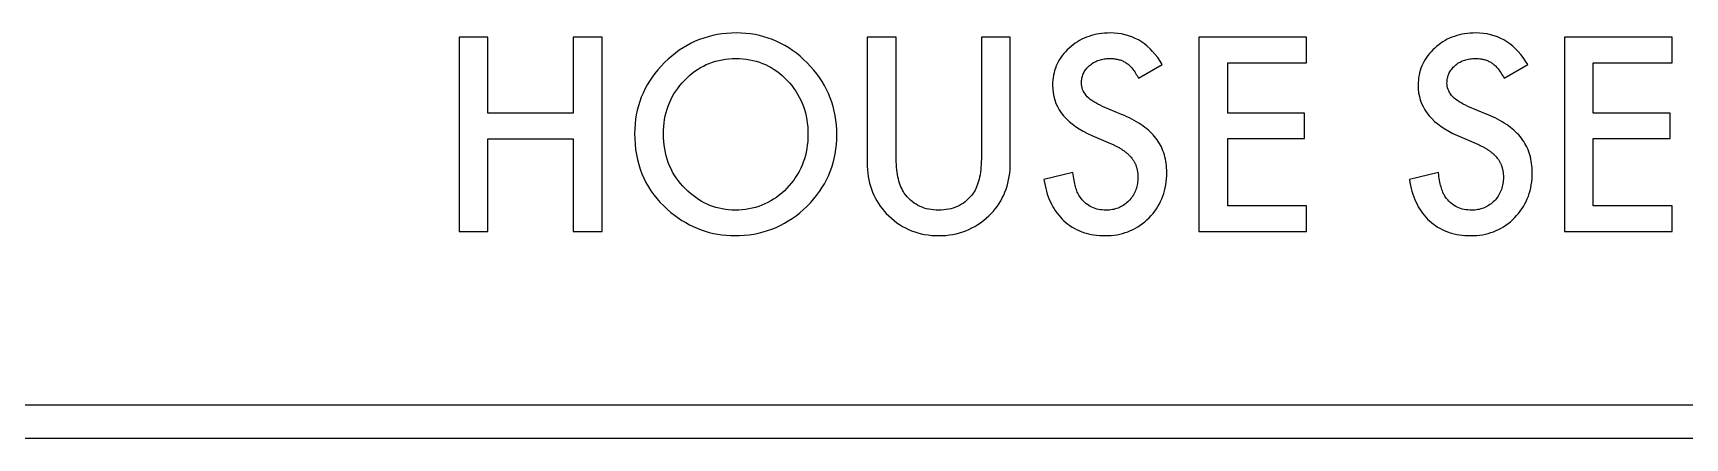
# Model space of a CAD drawing. Header units: metres. Extents: x 6 to 207, y 15 to 119.
# Drawn here: x 30.99 to 55.99, y 112.55 to 118.69 of the extents above; entities that cross this region are included whole.
import ezdxf

# ---------------------------------------------------------------- set-up
doc = ezdxf.new("R2010")
doc.units = ezdxf.units.M

msp = doc.modelspace()

# ---------------------------------------------------------------- linework, layer by layer
for p, q in [((37.8738, 118.625), (37.4368, 118.625)), ((37.4368, 118.625), (37.4368, 115.681)), ((37.8738, 117.473), (37.8738, 118.625)), ((39.6018, 118.625), (39.1648, 118.625)), ((39.1648, 118.625), (39.1648, 117.473)), ((39.6018, 115.681), (39.6018, 118.625)), ((40.9499, 118.534), (40.8886, 118.501)), ((41.0125, 118.563), (40.9499, 118.534)), ((41.0763, 118.59), (41.0125, 118.563)), ((41.1414, 118.613), (41.0763, 118.59)), ((41.2077, 118.633), (41.1414, 118.613)), ((41.2753, 118.65), (41.2077, 118.633)), ((41.3441, 118.664), (41.2753, 118.65)), ((41.4142, 118.675), (41.3441, 118.664)), ((41.4855, 118.683), (41.4142, 118.675)), ((41.5581, 118.688), (41.4855, 118.683)), ((41.632, 118.689), (41.5581, 118.688)), ((41.705, 118.688), (41.632, 118.689)), ((41.7768, 118.683), (41.705, 118.688)), ((41.8474, 118.675), (41.7768, 118.683)), ((41.9167, 118.664), (41.8474, 118.675)), ((41.9848, 118.65), (41.9167, 118.664)), ((42.0517, 118.633), (41.9848, 118.65)), ((42.1173, 118.612), (42.0517, 118.633)), ((42.1817, 118.589), (42.1173, 118.612)), ((42.2449, 118.562), (42.1817, 118.589)), ((42.3069, 118.532), (42.2449, 118.562)), ((44.0525, 118.625), (43.6155, 118.625)), ((43.6155, 118.625), (43.6155, 116.723)), ((44.0525, 116.826), (44.0525, 118.625)), ((45.7805, 118.625), (45.3435, 118.625)), ((45.3435, 118.625), (45.3435, 116.826)), ((45.7805, 116.723), (45.7805, 118.625)), ((46.7962, 118.555), (46.7639, 118.533)), ((46.8294, 118.575), (46.7962, 118.555)), ((46.8634, 118.593), (46.8294, 118.575)), ((46.8983, 118.61), (46.8634, 118.593)), ((46.934, 118.625), (46.8983, 118.61)), ((46.9706, 118.638), (46.934, 118.625)), ((47.008, 118.65), (46.9706, 118.638)), ((47.0463, 118.661), (47.008, 118.65)), ((47.0855, 118.669), (47.0463, 118.661)), ((47.1255, 118.676), (47.0855, 118.669)), ((47.1664, 118.682), (47.1255, 118.676)), ((47.2081, 118.686), (47.1664, 118.682)), ((47.2507, 118.688), (47.2081, 118.686)), ((47.2942, 118.689), (47.2507, 118.688)), ((47.3526, 118.688), (47.2942, 118.689)), ((47.4095, 118.683), (47.3526, 118.688)), ((47.4649, 118.674), (47.4095, 118.683)), ((47.5188, 118.663), (47.4649, 118.674)), ((47.5712, 118.648), (47.5188, 118.663)), ((47.6221, 118.629), (47.5712, 118.648)), ((47.6715, 118.608), (47.6221, 118.629)), ((47.7193, 118.583), (47.6715, 118.608)), ((47.7657, 118.555), (47.7193, 118.583)), ((47.8105, 118.523), (47.7657, 118.555)), ((50.2671, 118.625), (48.6351, 118.625)), ((48.6351, 118.625), (48.6351, 115.681)), ((50.2671, 118.238), (50.2671, 118.625)), ((52.3294, 118.555), (52.2971, 118.533)), ((52.3626, 118.575), (52.3294, 118.555)), ((52.3966, 118.593), (52.3626, 118.575)), ((52.4315, 118.61), (52.3966, 118.593)), ((52.4672, 118.625), (52.4315, 118.61)), ((52.5038, 118.638), (52.4672, 118.625)), ((52.5412, 118.65), (52.5038, 118.638)), ((52.5795, 118.661), (52.5412, 118.65)), ((52.6187, 118.669), (52.5795, 118.661)), ((52.6587, 118.676), (52.6187, 118.669)), ((52.6996, 118.682), (52.6587, 118.676)), ((52.7413, 118.686), (52.6996, 118.682)), ((52.7839, 118.688), (52.7413, 118.686)), ((52.8274, 118.689), (52.7839, 118.688)), ((52.8858, 118.688), (52.8274, 118.689)), ((52.9427, 118.683), (52.8858, 118.688)), ((52.9981, 118.674), (52.9427, 118.683)), ((53.052, 118.663), (52.9981, 118.674)), ((53.1044, 118.648), (53.052, 118.663)), ((53.1553, 118.629), (53.1044, 118.648)), ((53.2047, 118.608), (53.1553, 118.629)), ((53.2525, 118.583), (53.2047, 118.608)), ((53.2989, 118.555), (53.2525, 118.583)), ((53.3437, 118.523), (53.2989, 118.555)), ((55.8003, 118.625), (54.1683, 118.625)), ((54.1683, 118.625), (54.1683, 115.681)), ((55.8003, 118.238), (55.8003, 118.625)), ((40.6008, 118.292), (40.547, 118.24)), ((40.6558, 118.34), (40.6008, 118.292)), ((40.7121, 118.385), (40.6558, 118.34)), ((40.7697, 118.427), (40.7121, 118.385)), ((40.8285, 118.466), (40.7697, 118.427)), ((40.8886, 118.501), (40.8285, 118.466)), ((41.3678, 118.274), (41.4174, 118.284)), ((41.4174, 118.284), (41.4681, 118.292)), ((41.4681, 118.292), (41.5197, 118.298)), ((41.5197, 118.298), (41.5723, 118.301)), ((41.5723, 118.301), (41.626, 118.302)), ((41.626, 118.302), (41.6799, 118.301)), ((41.6799, 118.301), (41.7328, 118.298)), ((41.7328, 118.298), (41.7847, 118.292)), ((41.7847, 118.292), (41.8355, 118.284)), ((41.8355, 118.284), (41.8853, 118.274)), ((42.3676, 118.5), (42.3069, 118.532)), ((42.427, 118.464), (42.3676, 118.5)), ((42.4853, 118.424), (42.427, 118.464)), ((42.5423, 118.382), (42.4853, 118.424)), ((42.5981, 118.337), (42.5423, 118.382)), ((42.6526, 118.288), (42.5981, 118.337)), ((42.706, 118.236), (42.6526, 118.288)), ((46.5263, 118.286), (46.508, 118.254)), ((46.5462, 118.317), (46.5263, 118.286)), ((46.568, 118.347), (46.5462, 118.317)), ((46.5914, 118.376), (46.568, 118.347)), ((46.6166, 118.405), (46.5914, 118.376)), ((46.6435, 118.432), (46.6166, 118.405)), ((46.6722, 118.459), (46.6435, 118.432)), ((46.7019, 118.486), (46.6722, 118.459)), ((46.7325, 118.51), (46.7019, 118.486)), ((46.7639, 118.533), (46.7325, 118.51)), ((47.126, 118.279), (47.1443, 118.284)), ((47.1443, 118.284), (47.1631, 118.289)), ((47.1631, 118.289), (47.1824, 118.293)), ((47.1824, 118.293), (47.2021, 118.296)), ((47.2021, 118.296), (47.2222, 118.299)), ((47.2222, 118.299), (47.2428, 118.301)), ((47.2428, 118.301), (47.2638, 118.302)), ((47.2638, 118.302), (47.2852, 118.302)), ((47.2852, 118.302), (47.3028, 118.302)), ((47.3028, 118.302), (47.3199, 118.301)), ((47.3199, 118.301), (47.3367, 118.3)), ((47.3367, 118.3), (47.3531, 118.299)), ((47.3531, 118.299), (47.3692, 118.297)), ((47.3692, 118.297), (47.3848, 118.294)), ((47.3848, 118.294), (47.4, 118.291)), ((47.4, 118.291), (47.4149, 118.288)), ((47.4149, 118.288), (47.4294, 118.284)), ((47.4294, 118.284), (47.4435, 118.28)), ((47.8539, 118.488), (47.8105, 118.523)), ((47.8957, 118.45), (47.8539, 118.488)), ((47.936, 118.409), (47.8957, 118.45)), ((47.9748, 118.364), (47.936, 118.409)), ((48.0121, 118.316), (47.9748, 118.364)), ((48.0479, 118.264), (48.0121, 118.316)), ((52.0595, 118.286), (52.0412, 118.254)), ((52.0795, 118.317), (52.0595, 118.286)), ((52.1012, 118.347), (52.0795, 118.317)), ((52.1246, 118.376), (52.1012, 118.347)), ((52.1498, 118.405), (52.1246, 118.376)), ((52.1767, 118.432), (52.1498, 118.405)), ((52.2054, 118.459), (52.1767, 118.432)), ((52.2351, 118.486), (52.2054, 118.459)), ((52.2657, 118.51), (52.2351, 118.486)), ((52.2971, 118.533), (52.2657, 118.51)), ((52.6592, 118.279), (52.6776, 118.284)), ((52.6776, 118.284), (52.6964, 118.289)), ((52.6964, 118.289), (52.7156, 118.293)), ((52.7156, 118.293), (52.7353, 118.296)), ((52.7353, 118.296), (52.7554, 118.299)), ((52.7554, 118.299), (52.776, 118.301)), ((52.776, 118.301), (52.797, 118.302)), ((52.797, 118.302), (52.8184, 118.302)), ((52.8184, 118.302), (52.836, 118.302)), ((52.836, 118.302), (52.8531, 118.301)), ((52.8531, 118.301), (52.8699, 118.3)), ((52.8699, 118.3), (52.8864, 118.299)), ((52.8864, 118.299), (52.9024, 118.297)), ((52.9024, 118.297), (52.918, 118.294)), ((52.918, 118.294), (52.9332, 118.291)), ((52.9332, 118.291), (52.9481, 118.288)), ((52.9481, 118.288), (52.9626, 118.284)), ((52.9626, 118.284), (52.9767, 118.28)), ((53.3871, 118.488), (53.3437, 118.523)), ((53.4289, 118.45), (53.3871, 118.488)), ((53.4692, 118.409), (53.4289, 118.45)), ((53.508, 118.364), (53.4692, 118.409)), ((53.5453, 118.316), (53.508, 118.364)), ((53.5811, 118.264), (53.5453, 118.316)), ((40.4012, 118.076), (40.3589, 118.019)), ((40.4467, 118.132), (40.4012, 118.076)), ((40.4952, 118.187), (40.4467, 118.132)), ((40.547, 118.24), (40.4952, 118.187)), ((40.8868, 118.009), (40.9255, 118.045)), ((40.9255, 118.045), (40.9653, 118.078)), ((40.9653, 118.078), (41.0061, 118.109)), ((41.0061, 118.109), (41.0478, 118.137)), ((41.0478, 118.137), (41.0905, 118.164)), ((41.0905, 118.164), (41.1343, 118.188)), ((41.1343, 118.188), (41.179, 118.209)), ((41.179, 118.209), (41.2247, 118.229)), ((41.2247, 118.229), (41.2714, 118.246)), ((41.2714, 118.246), (41.3191, 118.261)), ((41.3191, 118.261), (41.3678, 118.274)), ((41.8853, 118.274), (41.9341, 118.261)), ((41.9341, 118.261), (41.9818, 118.246)), ((41.9818, 118.246), (42.0285, 118.229)), ((42.0285, 118.229), (42.0742, 118.209)), ((42.0742, 118.209), (42.1188, 118.188)), ((42.1188, 118.188), (42.1623, 118.164)), ((42.1623, 118.164), (42.2049, 118.137)), ((42.2049, 118.137), (42.2464, 118.109)), ((42.2464, 118.109), (42.2868, 118.078)), ((42.2868, 118.078), (42.3262, 118.045)), ((42.3262, 118.045), (42.3646, 118.009)), ((42.7572, 118.182), (42.706, 118.236)), ((42.8054, 118.127), (42.7572, 118.182)), ((42.8505, 118.071), (42.8054, 118.127)), ((42.8924, 118.013), (42.8505, 118.071)), ((46.4351, 118.048), (46.429, 118.011)), ((46.4429, 118.084), (46.4351, 118.048)), ((46.4525, 118.12), (46.4429, 118.084)), ((46.4637, 118.155), (46.4525, 118.12)), ((46.4768, 118.189), (46.4637, 118.155)), ((46.4915, 118.222), (46.4768, 118.189)), ((46.508, 118.254), (46.4915, 118.222)), ((46.8687, 118.02), (46.8734, 118.037)), ((46.8734, 118.037), (46.8789, 118.053)), ((46.8789, 118.053), (46.8852, 118.069)), ((46.8852, 118.069), (46.8924, 118.084)), ((46.8924, 118.084), (46.9004, 118.1)), ((46.9004, 118.1), (46.9093, 118.114)), ((46.9093, 118.114), (46.919, 118.129)), ((46.919, 118.129), (46.9295, 118.143)), ((46.9295, 118.143), (46.9409, 118.156)), ((46.9409, 118.156), (46.9532, 118.17)), ((46.9532, 118.17), (46.9663, 118.183)), ((46.9663, 118.183), (46.9802, 118.195)), ((46.9802, 118.195), (46.9946, 118.207)), ((46.9946, 118.207), (47.0095, 118.219)), ((47.0095, 118.219), (47.0249, 118.23)), ((47.0249, 118.23), (47.0406, 118.24)), ((47.0406, 118.24), (47.0568, 118.249)), ((47.0568, 118.249), (47.0734, 118.257)), ((47.0734, 118.257), (47.0905, 118.265)), ((47.0905, 118.265), (47.108, 118.272)), ((47.108, 118.272), (47.126, 118.279)), ((47.4435, 118.28), (47.4572, 118.275)), ((47.4572, 118.275), (47.4705, 118.27)), ((47.4705, 118.27), (47.4834, 118.265)), ((47.4834, 118.265), (47.4959, 118.259)), ((47.4959, 118.259), (47.5081, 118.252)), ((47.5081, 118.252), (47.5198, 118.246)), ((47.5198, 118.246), (47.5312, 118.238)), ((47.5312, 118.238), (47.542, 118.231)), ((47.542, 118.231), (47.5529, 118.224)), ((47.5529, 118.224), (47.5639, 118.215)), ((47.5639, 118.215), (47.5749, 118.206)), ((47.5749, 118.206), (47.586, 118.195)), ((47.586, 118.195), (47.5971, 118.184)), ((47.5971, 118.184), (47.6083, 118.172)), ((47.6083, 118.172), (47.6196, 118.159)), ((47.6196, 118.159), (47.6308, 118.145)), ((47.6308, 118.145), (47.6422, 118.13)), ((47.6422, 118.13), (47.6536, 118.115)), ((47.6536, 118.115), (47.6651, 118.098)), ((47.6651, 118.098), (47.6766, 118.081)), ((47.6766, 118.081), (47.6881, 118.062)), ((47.6881, 118.062), (47.6998, 118.043)), ((47.6998, 118.043), (47.7115, 118.023)), ((47.7232, 118.002), (48.0822, 118.209)), ((48.0822, 118.209), (48.0479, 118.264)), ((49.0721, 117.476), (49.0721, 118.238)), ((49.0721, 118.238), (50.2671, 118.238)), ((51.9683, 118.048), (51.9622, 118.011)), ((51.9761, 118.084), (51.9683, 118.048)), ((51.9857, 118.12), (51.9761, 118.084)), ((51.9969, 118.155), (51.9857, 118.12)), ((52.01, 118.189), (51.9969, 118.155)), ((52.0247, 118.222), (52.01, 118.189)), ((52.0412, 118.254), (52.0247, 118.222)), ((52.4019, 118.02), (52.4066, 118.037)), ((52.4066, 118.037), (52.4121, 118.053)), ((52.4121, 118.053), (52.4184, 118.069)), ((52.4184, 118.069), (52.4256, 118.084)), ((52.4256, 118.084), (52.4336, 118.1)), ((52.4336, 118.1), (52.4425, 118.114)), ((52.4425, 118.114), (52.4522, 118.129)), ((52.4522, 118.129), (52.4627, 118.143)), ((52.4627, 118.143), (52.4741, 118.156)), ((52.4741, 118.156), (52.4864, 118.17)), ((52.4864, 118.17), (52.4995, 118.183)), ((52.4995, 118.183), (52.5134, 118.195)), ((52.5134, 118.195), (52.5278, 118.207)), ((52.5278, 118.207), (52.5427, 118.219)), ((52.5427, 118.219), (52.5581, 118.23)), ((52.5581, 118.23), (52.5738, 118.24)), ((52.5738, 118.24), (52.59, 118.249)), ((52.59, 118.249), (52.6066, 118.257)), ((52.6066, 118.257), (52.6237, 118.265)), ((52.6237, 118.265), (52.6412, 118.272)), ((52.6412, 118.272), (52.6592, 118.279)), ((52.9767, 118.28), (52.9904, 118.275)), ((52.9904, 118.275), (53.0037, 118.27)), ((53.0037, 118.27), (53.0166, 118.265)), ((53.0166, 118.265), (53.0291, 118.259)), ((53.0291, 118.259), (53.0413, 118.252)), ((53.0413, 118.252), (53.053, 118.246)), ((53.053, 118.246), (53.0644, 118.238)), ((53.0644, 118.238), (53.0752, 118.231)), ((53.0752, 118.231), (53.0862, 118.224)), ((53.0862, 118.224), (53.0971, 118.215)), ((53.0971, 118.215), (53.1081, 118.206)), ((53.1081, 118.206), (53.1192, 118.195)), ((53.1192, 118.195), (53.1303, 118.184)), ((53.1303, 118.184), (53.1415, 118.172)), ((53.1415, 118.172), (53.1528, 118.159)), ((53.1528, 118.159), (53.164, 118.145)), ((53.164, 118.145), (53.1754, 118.13)), ((53.1754, 118.13), (53.1868, 118.115)), ((53.1868, 118.115), (53.1983, 118.098)), ((53.1983, 118.098), (53.2098, 118.081)), ((53.2098, 118.081), (53.2213, 118.062)), ((53.2213, 118.062), (53.233, 118.043)), ((53.233, 118.043), (53.2447, 118.023)), ((53.2564, 118.002), (53.6154, 118.209)), ((53.6154, 118.209), (53.5811, 118.264)), ((54.6053, 117.476), (54.6053, 118.238)), ((54.6053, 118.238), (55.8003, 118.238)), ((40.2507, 117.84), (40.2209, 117.778)), ((40.2836, 117.901), (40.2507, 117.84)), ((40.3197, 117.961), (40.2836, 117.901)), ((40.3589, 118.019), (40.3197, 117.961)), ((40.6894, 117.765), (40.7169, 117.808)), ((40.7169, 117.808), (40.7466, 117.85)), ((40.7466, 117.85), (40.7785, 117.892)), ((40.7785, 117.892), (40.8127, 117.932)), ((40.8127, 117.932), (40.849, 117.971)), ((40.849, 117.971), (40.8868, 118.009)), ((42.3646, 118.009), (42.402, 117.971)), ((42.402, 117.971), (42.438, 117.932)), ((42.438, 117.932), (42.472, 117.891)), ((42.472, 117.891), (42.5037, 117.85)), ((42.5037, 117.85), (42.5332, 117.807)), ((42.5332, 117.807), (42.5605, 117.763)), ((42.9312, 117.954), (42.8924, 118.013)), ((42.967, 117.894), (42.9312, 117.954)), ((42.9996, 117.833), (42.967, 117.894)), ((43.0291, 117.77), (42.9996, 117.833)), ((46.4221, 117.935), (46.4212, 117.895)), ((46.4212, 117.895), (46.4232, 117.837)), ((46.4247, 117.973), (46.4221, 117.935)), ((46.4232, 117.837), (46.4294, 117.781)), ((46.429, 118.011), (46.4247, 117.973)), ((46.8582, 117.931), (46.8586, 117.95)), ((46.8593, 117.906), (46.8582, 117.931)), ((46.8586, 117.95), (46.8599, 117.968)), ((46.8626, 117.881), (46.8593, 117.906)), ((46.8599, 117.968), (46.862, 117.986)), ((46.862, 117.986), (46.8649, 118.003)), ((46.8681, 117.857), (46.8626, 117.881)), ((46.8649, 118.003), (46.8687, 118.02)), ((46.8757, 117.833), (46.8681, 117.857)), ((46.8856, 117.81), (46.8757, 117.833)), ((46.8977, 117.787), (46.8856, 117.81)), ((46.9119, 117.765), (46.8977, 117.787)), ((47.7115, 118.023), (47.7232, 118.002)), ((51.9553, 117.935), (51.9544, 117.895)), ((51.9544, 117.895), (51.9565, 117.837)), ((51.9579, 117.973), (51.9553, 117.935)), ((51.9565, 117.837), (51.9626, 117.781)), ((51.9622, 118.011), (51.9579, 117.973)), ((52.3914, 117.931), (52.3918, 117.95)), ((52.3925, 117.906), (52.3914, 117.931)), ((52.3918, 117.95), (52.3931, 117.968)), ((52.3958, 117.881), (52.3925, 117.906)), ((52.3931, 117.968), (52.3952, 117.986)), ((52.3952, 117.986), (52.3981, 118.003)), ((52.4013, 117.857), (52.3958, 117.881)), ((52.3981, 118.003), (52.4019, 118.02)), ((52.4089, 117.833), (52.4013, 117.857)), ((52.4188, 117.81), (52.4089, 117.833)), ((52.4309, 117.787), (52.4188, 117.81)), ((52.4451, 117.765), (52.4309, 117.787)), ((53.2447, 118.023), (53.2564, 118.002)), ((40.1504, 117.585), (40.1332, 117.518)), ((40.1708, 117.651), (40.1504, 117.585)), ((40.1943, 117.715), (40.1708, 117.651)), ((40.2209, 117.778), (40.1943, 117.715)), ((40.5849, 117.532), (40.6014, 117.58)), ((40.6014, 117.58), (40.6201, 117.628)), ((40.6201, 117.628), (40.641, 117.675)), ((40.641, 117.675), (40.6641, 117.72)), ((40.6641, 117.72), (40.6894, 117.765)), ((42.5605, 117.763), (42.5857, 117.718)), ((42.5857, 117.718), (42.6086, 117.672)), ((42.6086, 117.672), (42.6294, 117.625)), ((42.6294, 117.625), (42.648, 117.577)), ((42.648, 117.577), (42.6644, 117.528)), ((43.0555, 117.706), (43.0291, 117.77)), ((43.0788, 117.641), (43.0555, 117.706)), ((43.099, 117.574), (43.0788, 117.641)), ((43.1161, 117.506), (43.099, 117.574)), ((46.4294, 117.781), (46.4397, 117.727)), ((46.4397, 117.727), (46.4542, 117.674)), ((46.4542, 117.674), (46.4727, 117.622)), ((46.4727, 117.622), (46.4954, 117.573)), ((46.4954, 117.573), (46.5222, 117.525)), ((46.9284, 117.744), (46.9119, 117.765)), ((46.947, 117.723), (46.9284, 117.744)), ((46.9679, 117.703), (46.947, 117.723)), ((46.9909, 117.683), (46.9679, 117.703)), ((47.0161, 117.664), (46.9909, 117.683)), ((47.0436, 117.645), (47.0161, 117.664)), ((47.0732, 117.628), (47.0436, 117.645)), ((47.105, 117.61), (47.0732, 117.628)), ((47.139, 117.593), (47.105, 117.61)), ((47.1752, 117.577), (47.139, 117.593)), ((47.4662, 117.455), (47.1752, 117.577)), ((51.9626, 117.781), (51.9729, 117.727)), ((51.9729, 117.727), (51.9874, 117.674)), ((51.9874, 117.674), (52.006, 117.622)), ((52.006, 117.622), (52.0286, 117.573)), ((52.0286, 117.573), (52.0555, 117.525)), ((52.4616, 117.744), (52.4451, 117.765)), ((52.4802, 117.723), (52.4616, 117.744)), ((52.5011, 117.703), (52.4802, 117.723)), ((52.5241, 117.683), (52.5011, 117.703)), ((52.5493, 117.664), (52.5241, 117.683)), ((52.5768, 117.645), (52.5493, 117.664)), ((52.6064, 117.628), (52.5768, 117.645)), ((52.6382, 117.61), (52.6064, 117.628)), ((52.6722, 117.593), (52.6382, 117.61)), ((52.7084, 117.577), (52.6722, 117.593)), ((52.9994, 117.455), (52.7084, 117.577)), ((39.1648, 117.473), (37.8738, 117.473)), ((40.1002, 117.31), (40.0955, 117.238)), ((40.1081, 117.381), (40.1002, 117.31)), ((40.119, 117.45), (40.1081, 117.381)), ((40.1332, 117.518), (40.119, 117.45)), ((40.5354, 117.272), (40.5409, 117.326)), ((40.5409, 117.326), (40.5486, 117.379)), ((40.5486, 117.379), (40.5585, 117.431)), ((40.5585, 117.431), (40.5706, 117.482)), ((40.5706, 117.482), (40.5849, 117.532)), ((42.6644, 117.528), (42.6786, 117.478)), ((42.6786, 117.478), (42.6906, 117.427)), ((42.6906, 117.427), (42.7005, 117.374)), ((42.7005, 117.374), (42.7081, 117.321)), ((42.7081, 117.321), (42.7136, 117.266)), ((43.1301, 117.437), (43.1161, 117.506)), ((43.141, 117.367), (43.1301, 117.437)), ((43.1488, 117.295), (43.141, 117.367)), ((43.1534, 117.222), (43.1488, 117.295)), ((46.5222, 117.525), (46.5532, 117.479)), ((46.5532, 117.479), (46.5882, 117.434)), ((46.5882, 117.434), (46.6274, 117.391)), ((46.6274, 117.391), (46.6707, 117.35)), ((46.6707, 117.35), (46.7182, 117.31)), ((46.7182, 117.31), (46.7697, 117.272)), ((47.5073, 117.438), (47.4662, 117.455)), ((47.5471, 117.42), (47.5073, 117.438)), ((47.5855, 117.401), (47.5471, 117.42)), ((47.6227, 117.382), (47.5855, 117.401)), ((47.6585, 117.363), (47.6227, 117.382)), ((47.693, 117.343), (47.6585, 117.363)), ((47.7262, 117.322), (47.693, 117.343)), ((47.758, 117.302), (47.7262, 117.322)), ((47.7885, 117.28), (47.758, 117.302)), ((50.2351, 117.476), (49.0721, 117.476)), ((50.2351, 117.089), (50.2351, 117.476)), ((52.0555, 117.525), (52.0864, 117.479)), ((52.0864, 117.479), (52.1214, 117.434)), ((52.1214, 117.434), (52.1606, 117.391)), ((52.1606, 117.391), (52.2039, 117.35)), ((52.2039, 117.35), (52.2514, 117.31)), ((52.2514, 117.31), (52.3029, 117.272)), ((53.0405, 117.438), (52.9994, 117.455)), ((53.0803, 117.42), (53.0405, 117.438)), ((53.1187, 117.401), (53.0803, 117.42)), ((53.1559, 117.382), (53.1187, 117.401)), ((53.1917, 117.363), (53.1559, 117.382)), ((53.2262, 117.343), (53.1917, 117.363)), ((53.2594, 117.322), (53.2262, 117.343)), ((53.2912, 117.302), (53.2594, 117.322)), ((53.3217, 117.28), (53.2912, 117.302)), ((55.7683, 117.476), (54.6053, 117.476)), ((55.7683, 117.089), (55.7683, 117.476)), ((37.8738, 117.086), (39.1648, 117.086)), ((37.8738, 115.681), (37.8738, 117.086)), ((39.1648, 117.086), (39.1648, 115.681)), ((40.0955, 117.238), (40.094, 117.165)), ((40.094, 117.165), (40.0957, 117.083)), ((40.0957, 117.083), (40.1008, 117.002)), ((40.531, 117.161), (40.5321, 117.217)), ((40.5321, 117.102), (40.531, 117.161)), ((40.5321, 117.217), (40.5354, 117.272)), ((40.5355, 117.045), (40.5321, 117.102)), ((40.5412, 116.988), (40.5355, 117.045)), ((42.7136, 117.043), (42.708, 116.989)), ((42.7136, 117.266), (42.7169, 117.211)), ((42.7169, 117.098), (42.7136, 117.043)), ((42.7169, 117.211), (42.718, 117.154)), ((42.718, 117.154), (42.7169, 117.098)), ((43.1487, 117.001), (43.1534, 117.074)), ((43.155, 117.148), (43.1534, 117.222)), ((43.1534, 117.074), (43.155, 117.148)), ((46.7697, 117.272), (46.8254, 117.235)), ((46.8254, 117.235), (46.8852, 117.201)), ((46.8852, 117.201), (46.9491, 117.168)), ((46.9491, 117.168), (47.0172, 117.136)), ((47.0172, 117.136), (47.2982, 117.015)), ((47.8177, 117.259), (47.7885, 117.28)), ((47.8456, 117.236), (47.8177, 117.259)), ((47.8722, 117.214), (47.8456, 117.236)), ((47.8974, 117.191), (47.8722, 117.214)), ((47.9214, 117.167), (47.8974, 117.191)), ((47.944, 117.143), (47.9214, 117.167)), ((47.9652, 117.119), (47.944, 117.143)), ((47.9852, 117.094), (47.9652, 117.119)), ((48.0039, 117.069), (47.9852, 117.094)), ((48.0215, 117.043), (48.0039, 117.069)), ((48.038, 117.016), (48.0215, 117.043)), ((49.0721, 116.068), (49.0721, 117.089)), ((49.0721, 117.089), (50.2351, 117.089)), ((52.3029, 117.272), (52.3586, 117.235)), ((52.3586, 117.235), (52.4184, 117.201)), ((52.4184, 117.201), (52.4823, 117.168)), ((52.4823, 117.168), (52.5504, 117.136)), ((52.5504, 117.136), (52.8314, 117.015)), ((53.351, 117.259), (53.3217, 117.28)), ((53.3788, 117.236), (53.351, 117.259)), ((53.4054, 117.214), (53.3788, 117.236)), ((53.4306, 117.191), (53.4054, 117.214)), ((53.4546, 117.167), (53.4306, 117.191)), ((53.4772, 117.143), (53.4546, 117.167)), ((53.4984, 117.119), (53.4772, 117.143)), ((53.5184, 117.094), (53.4984, 117.119)), ((53.5371, 117.069), (53.5184, 117.094)), ((53.5547, 117.043), (53.5371, 117.069)), ((53.5712, 117.016), (53.5547, 117.043)), ((54.6053, 116.068), (54.6053, 117.089)), ((54.6053, 117.089), (55.7683, 117.089)), ((40.1008, 117.002), (40.1095, 116.923)), ((40.1095, 116.923), (40.1215, 116.846)), ((40.1215, 116.846), (40.137, 116.77)), ((40.5492, 116.933), (40.5412, 116.988)), ((40.5594, 116.879), (40.5492, 116.933)), ((40.5719, 116.827), (40.5594, 116.879)), ((40.5867, 116.775), (40.5719, 116.827)), ((42.6782, 116.832), (42.6639, 116.782)), ((42.6904, 116.883), (42.6782, 116.832)), ((42.7003, 116.936), (42.6904, 116.883)), ((42.708, 116.989), (42.7003, 116.936)), ((43.0988, 116.721), (43.116, 116.789)), ((43.116, 116.789), (43.13, 116.858)), ((43.13, 116.858), (43.1409, 116.929)), ((43.1409, 116.929), (43.1487, 117.001)), ((44.0529, 116.782), (44.0525, 116.826)), ((45.3435, 116.826), (45.3431, 116.781)), ((47.2982, 117.015), (47.3109, 117.01)), ((47.3109, 117.01), (47.3234, 117.004)), ((47.3234, 117.004), (47.3357, 116.998)), ((47.3357, 116.998), (47.3478, 116.992)), ((47.3478, 116.992), (47.3597, 116.986)), ((47.3597, 116.986), (47.3714, 116.981)), ((47.3714, 116.981), (47.3829, 116.975)), ((47.3829, 116.975), (47.3941, 116.969)), ((47.3941, 116.969), (47.4052, 116.963)), ((47.4052, 116.963), (47.416, 116.957)), ((47.416, 116.957), (47.4267, 116.951)), ((47.4267, 116.951), (47.4371, 116.945)), ((47.4371, 116.945), (47.4474, 116.938)), ((47.4474, 116.938), (47.4574, 116.932)), ((47.4574, 116.932), (47.4672, 116.926)), ((47.4672, 116.926), (47.4768, 116.92)), ((47.4768, 116.92), (47.4862, 116.913)), ((47.4862, 116.913), (47.4954, 116.907)), ((47.4954, 116.907), (47.5044, 116.901)), ((47.5044, 116.901), (47.5131, 116.894)), ((47.5131, 116.894), (47.5217, 116.888)), ((47.5217, 116.888), (47.5301, 116.881)), ((47.5301, 116.881), (47.5382, 116.875)), ((47.5382, 116.875), (47.5462, 116.868)), ((47.5462, 116.868), (47.5539, 116.861)), ((47.5539, 116.861), (47.5614, 116.855)), ((47.5614, 116.855), (47.5688, 116.848)), ((47.5688, 116.848), (47.5759, 116.841)), ((47.5759, 116.841), (47.5828, 116.834)), ((47.5828, 116.834), (47.5895, 116.827)), ((47.5895, 116.827), (47.596, 116.82)), ((47.596, 116.82), (47.6022, 116.813)), ((47.6022, 116.813), (47.6083, 116.806)), ((47.6083, 116.806), (47.62, 116.791)), ((47.62, 116.791), (47.6256, 116.784)), ((47.6256, 116.784), (47.631, 116.776)), ((48.0533, 116.989), (48.038, 117.016)), ((48.0675, 116.961), (48.0533, 116.989)), ((48.0805, 116.933), (48.0675, 116.961)), ((48.0924, 116.903), (48.0805, 116.933)), ((48.1032, 116.873), (48.0924, 116.903)), ((48.1129, 116.843), (48.1032, 116.873)), ((48.1214, 116.811), (48.1129, 116.843)), ((48.1288, 116.779), (48.1214, 116.811)), ((52.8314, 117.015), (52.8441, 117.01)), ((52.8441, 117.01), (52.8566, 117.004)), ((52.8566, 117.004), (52.8689, 116.998)), ((52.8689, 116.998), (52.881, 116.992)), ((52.881, 116.992), (52.8929, 116.986)), ((52.8929, 116.986), (52.9046, 116.981)), ((52.9046, 116.981), (52.9161, 116.975)), ((52.9161, 116.975), (52.9273, 116.969)), ((52.9273, 116.969), (52.9384, 116.963)), ((52.9384, 116.963), (52.9492, 116.957)), ((52.9492, 116.957), (52.9599, 116.951)), ((52.9599, 116.951), (52.9703, 116.945)), ((52.9703, 116.945), (52.9806, 116.938)), ((52.9806, 116.938), (52.9906, 116.932)), ((52.9906, 116.932), (53.0004, 116.926)), ((53.0004, 116.926), (53.01, 116.92)), ((53.01, 116.92), (53.0194, 116.913)), ((53.0194, 116.913), (53.0286, 116.907)), ((53.0286, 116.907), (53.0376, 116.901)), ((53.0376, 116.901), (53.0463, 116.894)), ((53.0463, 116.894), (53.0549, 116.888)), ((53.0549, 116.888), (53.0633, 116.881)), ((53.0633, 116.881), (53.0714, 116.875)), ((53.0714, 116.875), (53.0794, 116.868)), ((53.0794, 116.868), (53.0871, 116.861)), ((53.0871, 116.861), (53.0946, 116.855)), ((53.0946, 116.855), (53.102, 116.848)), ((53.102, 116.848), (53.1091, 116.841)), ((53.1091, 116.841), (53.116, 116.834)), ((53.116, 116.834), (53.1227, 116.827)), ((53.1227, 116.827), (53.1292, 116.82)), ((53.1292, 116.82), (53.1355, 116.813)), ((53.1355, 116.813), (53.1415, 116.806)), ((53.1415, 116.806), (53.1532, 116.791)), ((53.1532, 116.791), (53.1588, 116.784)), ((53.1588, 116.784), (53.1642, 116.776)), ((53.5865, 116.989), (53.5712, 117.016)), ((53.6007, 116.961), (53.5865, 116.989)), ((53.6137, 116.933), (53.6007, 116.961)), ((53.6256, 116.903), (53.6137, 116.933)), ((53.6364, 116.873), (53.6256, 116.903)), ((53.6461, 116.843), (53.6364, 116.873)), ((53.6546, 116.811), (53.6461, 116.843)), ((53.662, 116.779), (53.6546, 116.811)), ((40.137, 116.77), (40.1559, 116.697)), ((40.1559, 116.697), (40.1782, 116.626)), ((40.1782, 116.626), (40.204, 116.556)), ((40.204, 116.556), (40.2333, 116.488)), ((40.6038, 116.725), (40.5867, 116.775)), ((40.6232, 116.676), (40.6038, 116.725)), ((40.6448, 116.629), (40.6232, 116.676)), ((40.6687, 116.582), (40.6448, 116.629)), ((40.6949, 116.537), (40.6687, 116.582)), ((40.7234, 116.493), (40.6949, 116.537)), ((42.559, 116.547), (42.5314, 116.502)), ((42.5844, 116.592), (42.559, 116.547)), ((42.6076, 116.638), (42.5844, 116.592)), ((42.6286, 116.685), (42.6076, 116.638)), ((42.6473, 116.733), (42.6286, 116.685)), ((42.6639, 116.782), (42.6473, 116.733)), ((43.0286, 116.526), (43.0551, 116.59)), ((43.0551, 116.59), (43.0785, 116.655)), ((43.0785, 116.655), (43.0988, 116.721)), ((43.6155, 116.723), (43.6165, 116.669)), ((43.6165, 116.669), (43.6195, 116.616)), ((43.6195, 116.616), (43.6245, 116.564)), ((43.6245, 116.564), (43.6315, 116.513)), ((44.0542, 116.738), (44.0529, 116.782)), ((44.0564, 116.696), (44.0542, 116.738)), ((44.0594, 116.656), (44.0564, 116.696)), ((44.0632, 116.617), (44.0594, 116.656)), ((44.068, 116.58), (44.0632, 116.617)), ((44.0735, 116.543), (44.068, 116.58)), ((44.08, 116.509), (44.0735, 116.543)), ((45.3225, 116.541), (45.3161, 116.506)), ((45.3281, 116.577), (45.3225, 116.541)), ((45.3328, 116.615), (45.3281, 116.577)), ((45.3367, 116.654), (45.3328, 116.615)), ((45.3397, 116.695), (45.3367, 116.654)), ((45.3418, 116.737), (45.3397, 116.695)), ((45.3431, 116.781), (45.3418, 116.737)), ((45.7646, 116.513), (45.7716, 116.564)), ((45.7716, 116.564), (45.7765, 116.616)), ((45.7765, 116.616), (45.7795, 116.669)), ((45.7795, 116.669), (45.7805, 116.723)), ((46.7292, 116.573), (46.2902, 116.47)), ((46.733, 116.542), (46.7292, 116.573)), ((46.7371, 116.512), (46.733, 116.542)), ((47.631, 116.776), (47.6363, 116.769)), ((47.6363, 116.769), (47.6414, 116.761)), ((47.6414, 116.761), (47.6462, 116.754)), ((47.6462, 116.754), (47.651, 116.746)), ((47.651, 116.746), (47.6555, 116.738)), ((47.6555, 116.738), (47.6598, 116.731)), ((47.6598, 116.731), (47.664, 116.723)), ((47.664, 116.723), (47.668, 116.715)), ((47.668, 116.715), (47.6718, 116.707)), ((47.6718, 116.707), (47.6755, 116.699)), ((47.6755, 116.699), (47.6789, 116.69)), ((47.6789, 116.69), (47.6822, 116.682)), ((47.6822, 116.682), (47.6853, 116.674)), ((47.6853, 116.674), (47.6882, 116.665)), ((47.6882, 116.665), (47.6909, 116.657)), ((47.6909, 116.657), (47.6935, 116.648)), ((47.6935, 116.648), (47.6959, 116.639)), ((47.6959, 116.639), (47.6982, 116.63)), ((47.6982, 116.63), (47.7002, 116.622)), ((47.7002, 116.622), (47.7021, 116.612)), ((47.7021, 116.612), (47.7039, 116.603)), ((47.7039, 116.603), (47.7055, 116.594)), ((47.7055, 116.594), (47.7069, 116.585)), ((47.7069, 116.585), (47.7081, 116.575)), ((47.7081, 116.575), (47.7092, 116.565)), ((47.7092, 116.565), (47.7101, 116.556)), ((47.7101, 116.556), (47.7109, 116.546)), ((47.7109, 116.546), (47.7114, 116.536)), ((47.7114, 116.536), (47.7119, 116.526)), ((48.135, 116.747), (48.1288, 116.779)), ((48.1401, 116.713), (48.135, 116.747)), ((48.1441, 116.679), (48.1401, 116.713)), ((48.1469, 116.645), (48.1441, 116.679)), ((48.1486, 116.609), (48.1469, 116.645)), ((48.1483, 116.525), (48.1492, 116.573)), ((48.1492, 116.573), (48.1486, 116.609)), ((52.2624, 116.573), (51.8234, 116.47)), ((52.2662, 116.542), (52.2624, 116.573)), ((52.2703, 116.512), (52.2662, 116.542)), ((53.1642, 116.776), (53.1695, 116.769)), ((53.1695, 116.769), (53.1746, 116.761)), ((53.1746, 116.761), (53.1794, 116.754)), ((53.1794, 116.754), (53.1842, 116.746)), ((53.1842, 116.746), (53.1887, 116.738)), ((53.1887, 116.738), (53.193, 116.731)), ((53.193, 116.731), (53.1972, 116.723)), ((53.1972, 116.723), (53.2012, 116.715)), ((53.2012, 116.715), (53.205, 116.707)), ((53.205, 116.707), (53.2087, 116.699)), ((53.2087, 116.699), (53.2121, 116.69)), ((53.2121, 116.69), (53.2154, 116.682)), ((53.2154, 116.682), (53.2185, 116.674)), ((53.2185, 116.674), (53.2214, 116.665)), ((53.2214, 116.665), (53.2241, 116.657)), ((53.2241, 116.657), (53.2267, 116.648)), ((53.2267, 116.648), (53.2291, 116.639)), ((53.2291, 116.639), (53.2314, 116.63)), ((53.2314, 116.63), (53.2334, 116.622)), ((53.2334, 116.622), (53.2353, 116.612)), ((53.2353, 116.612), (53.2371, 116.603)), ((53.2371, 116.603), (53.2387, 116.594)), ((53.2387, 116.594), (53.2401, 116.585)), ((53.2401, 116.585), (53.2413, 116.575)), ((53.2413, 116.575), (53.2424, 116.565)), ((53.2424, 116.565), (53.2433, 116.556)), ((53.2433, 116.556), (53.2441, 116.546)), ((53.2441, 116.546), (53.2446, 116.536)), ((53.2446, 116.536), (53.2451, 116.526)), ((53.6682, 116.747), (53.662, 116.779)), ((53.6733, 116.713), (53.6682, 116.747)), ((53.6773, 116.679), (53.6733, 116.713)), ((53.6801, 116.645), (53.6773, 116.679)), ((53.6818, 116.609), (53.6801, 116.645)), ((53.6815, 116.525), (53.6824, 116.573)), ((53.6824, 116.573), (53.6818, 116.609)), ((40.2333, 116.488), (40.2659, 116.423)), ((40.2659, 116.423), (40.3021, 116.359)), ((40.3021, 116.359), (40.3416, 116.297)), ((40.3416, 116.297), (40.3846, 116.236)), ((40.7541, 116.451), (40.7234, 116.493)), ((40.7871, 116.409), (40.7541, 116.451)), ((40.8224, 116.369), (40.7871, 116.409)), ((40.86, 116.33), (40.8224, 116.369)), ((40.8988, 116.293), (40.86, 116.33)), ((40.9383, 116.258), (40.8988, 116.293)), ((42.3608, 116.298), (42.3217, 116.263)), ((42.399, 116.336), (42.3608, 116.298)), ((42.4354, 116.376), (42.399, 116.336)), ((42.4696, 116.417), (42.4354, 116.376)), ((42.5016, 116.459), (42.4696, 116.417)), ((42.5314, 116.502), (42.5016, 116.459)), ((42.8491, 116.227), (42.8912, 116.284)), ((42.8912, 116.284), (42.9303, 116.343)), ((42.9303, 116.343), (42.9661, 116.403)), ((42.9661, 116.403), (42.9989, 116.464)), ((42.9989, 116.464), (43.0286, 116.526)), ((43.6315, 116.513), (43.6404, 116.463)), ((43.6404, 116.463), (43.6514, 116.415)), ((43.6514, 116.415), (43.6644, 116.367)), ((43.6644, 116.367), (43.6793, 116.321)), ((43.6793, 116.321), (43.6962, 116.276)), ((44.0873, 116.476), (44.08, 116.509)), ((44.0954, 116.444), (44.0873, 116.476)), ((44.1044, 116.413), (44.0954, 116.444)), ((44.1143, 116.384), (44.1044, 116.413)), ((44.125, 116.357), (44.1143, 116.384)), ((44.1366, 116.331), (44.125, 116.357)), ((44.1491, 116.306), (44.1366, 116.331)), ((44.1624, 116.283), (44.1491, 116.306)), ((44.1765, 116.261), (44.1624, 116.283)), ((45.247, 116.305), (45.2337, 116.282)), ((45.2594, 116.329), (45.247, 116.305)), ((45.271, 116.355), (45.2594, 116.329)), ((45.2817, 116.382), (45.271, 116.355)), ((45.2916, 116.411), (45.2817, 116.382)), ((45.3006, 116.441), (45.2916, 116.411)), ((45.3088, 116.473), (45.3006, 116.441)), ((45.3161, 116.506), (45.3088, 116.473)), ((45.6998, 116.276), (45.7168, 116.321)), ((45.7168, 116.321), (45.7317, 116.367)), ((45.7317, 116.367), (45.7446, 116.415)), ((45.7446, 116.415), (45.7556, 116.463)), ((45.7556, 116.463), (45.7646, 116.513)), ((46.2902, 116.47), (46.2979, 116.423)), ((46.2979, 116.423), (46.3068, 116.377)), ((46.3068, 116.377), (46.3171, 116.333)), ((46.3171, 116.333), (46.3286, 116.29)), ((46.3286, 116.29), (46.3413, 116.248)), ((46.7415, 116.484), (46.7371, 116.512)), ((46.7463, 116.456), (46.7415, 116.484)), ((46.7513, 116.429), (46.7463, 116.456)), ((46.7567, 116.404), (46.7513, 116.429)), ((46.7623, 116.38), (46.7567, 116.404)), ((46.7683, 116.357), (46.7623, 116.38)), ((46.7746, 116.335), (46.7683, 116.357)), ((46.7812, 116.315), (46.7746, 116.335)), ((46.7881, 116.295), (46.7812, 116.315)), ((46.7954, 116.277), (46.7881, 116.295)), ((47.6738, 116.296), (47.6648, 116.275)), ((47.6819, 116.317), (47.6738, 116.296)), ((47.689, 116.339), (47.6819, 116.317)), ((47.6951, 116.361), (47.689, 116.339)), ((47.7003, 116.384), (47.6951, 116.361)), ((47.7046, 116.407), (47.7003, 116.384)), ((47.7079, 116.431), (47.7046, 116.407)), ((47.7103, 116.455), (47.7079, 116.431)), ((47.7117, 116.48), (47.7103, 116.455)), ((47.7122, 116.505), (47.7117, 116.48)), ((47.7119, 116.526), (47.7121, 116.516)), ((47.7121, 116.516), (47.7122, 116.505)), ((48.1039, 116.257), (48.1159, 116.299)), ((48.1159, 116.299), (48.1261, 116.342)), ((48.1261, 116.342), (48.1344, 116.386)), ((48.1344, 116.386), (48.1409, 116.432)), ((48.1409, 116.432), (48.1455, 116.478)), ((48.1455, 116.478), (48.1483, 116.525)), ((51.8234, 116.47), (51.8311, 116.423)), ((51.8311, 116.423), (51.84, 116.377)), ((51.84, 116.377), (51.8503, 116.333)), ((51.8503, 116.333), (51.8618, 116.29)), ((51.8618, 116.29), (51.8745, 116.248)), ((52.2747, 116.484), (52.2703, 116.512)), ((52.2795, 116.456), (52.2747, 116.484)), ((52.2845, 116.429), (52.2795, 116.456)), ((52.2899, 116.404), (52.2845, 116.429)), ((52.2955, 116.38), (52.2899, 116.404)), ((52.3015, 116.357), (52.2955, 116.38)), ((52.3078, 116.335), (52.3015, 116.357)), ((52.3144, 116.315), (52.3078, 116.335)), ((52.3214, 116.295), (52.3144, 116.315)), ((52.3286, 116.277), (52.3214, 116.295)), ((53.207, 116.296), (53.198, 116.275)), ((53.2151, 116.317), (53.207, 116.296)), ((53.2222, 116.339), (53.2151, 116.317)), ((53.2283, 116.361), (53.2222, 116.339)), ((53.2335, 116.384), (53.2283, 116.361)), ((53.2378, 116.407), (53.2335, 116.384)), ((53.2411, 116.431), (53.2378, 116.407)), ((53.2435, 116.455), (53.2411, 116.431)), ((53.2449, 116.48), (53.2435, 116.455)), ((53.2454, 116.505), (53.2449, 116.48)), ((53.2451, 116.526), (53.2453, 116.516)), ((53.2453, 116.516), (53.2454, 116.505)), ((53.6371, 116.257), (53.6491, 116.299)), ((53.6491, 116.299), (53.6593, 116.342)), ((53.6593, 116.342), (53.6676, 116.386)), ((53.6676, 116.386), (53.6741, 116.432)), ((53.6741, 116.432), (53.6787, 116.478)), ((53.6787, 116.478), (53.6815, 116.525)), ((40.3846, 116.236), (40.431, 116.178)), ((40.431, 116.178), (40.4809, 116.122)), ((40.4809, 116.122), (40.5342, 116.067)), ((40.5342, 116.067), (40.591, 116.014)), ((40.9785, 116.225), (40.9383, 116.258)), ((41.0194, 116.195), (40.9785, 116.225)), ((41.0611, 116.167), (41.0194, 116.195)), ((41.1034, 116.141), (41.0611, 116.167)), ((41.1464, 116.117), (41.1034, 116.141)), ((41.1901, 116.096), (41.1464, 116.117)), ((41.2345, 116.076), (41.1901, 116.096)), ((41.2796, 116.06), (41.2345, 116.076)), ((41.3254, 116.045), (41.2796, 116.06)), ((41.3719, 116.032), (41.3254, 116.045)), ((41.8755, 116.033), (41.8253, 116.023)), ((41.9246, 116.046), (41.8755, 116.033)), ((41.9727, 116.061), (41.9246, 116.046)), ((42.0198, 116.078), (41.9727, 116.061)), ((42.0659, 116.097), (42.0198, 116.078)), ((42.111, 116.119), (42.0659, 116.097)), ((42.1552, 116.143), (42.111, 116.119)), ((42.1983, 116.17), (42.1552, 116.143)), ((42.2404, 116.198), (42.1983, 116.17)), ((42.2815, 116.229), (42.2404, 116.198)), ((42.3217, 116.263), (42.2815, 116.229)), ((42.6499, 116.013), (42.704, 116.064)), ((42.704, 116.064), (42.7555, 116.117)), ((42.7555, 116.117), (42.8038, 116.172)), ((42.8038, 116.172), (42.8491, 116.227)), ((43.6962, 116.276), (43.7152, 116.231)), ((43.7152, 116.231), (43.7361, 116.188)), ((43.7361, 116.188), (43.759, 116.147)), ((43.759, 116.147), (43.7839, 116.106)), ((43.7839, 116.106), (43.8109, 116.066)), ((43.8109, 116.066), (43.8398, 116.028)), ((44.1987, 116.232), (44.1765, 116.261)), ((44.2219, 116.204), (44.1987, 116.232)), ((44.2462, 116.179), (44.2219, 116.204)), ((44.2716, 116.155), (44.2462, 116.179)), ((44.298, 116.132), (44.2716, 116.155)), ((44.3255, 116.112), (44.298, 116.132)), ((44.354, 116.093), (44.3255, 116.112)), ((44.3836, 116.076), (44.354, 116.093)), ((44.4142, 116.061), (44.3836, 116.076)), ((44.4459, 116.048), (44.4142, 116.061)), ((44.4787, 116.036), (44.4459, 116.048)), ((44.5125, 116.026), (44.4787, 116.036)), ((44.9169, 116.036), (44.883, 116.026)), ((44.9498, 116.048), (44.9169, 116.036)), ((44.9815, 116.061), (44.9498, 116.048)), ((45.0122, 116.076), (44.9815, 116.061)), ((45.0419, 116.093), (45.0122, 116.076)), ((45.0705, 116.112), (45.0419, 116.093)), ((45.098, 116.132), (45.0705, 116.112)), ((45.1244, 116.155), (45.098, 116.132)), ((45.1498, 116.179), (45.1244, 116.155)), ((45.1741, 116.204), (45.1498, 116.179)), ((45.1973, 116.232), (45.1741, 116.204)), ((45.2195, 116.261), (45.1973, 116.232)), ((45.2337, 116.282), (45.2195, 116.261)), ((45.5563, 116.028), (45.5852, 116.066)), ((45.5852, 116.066), (45.6121, 116.106)), ((45.6121, 116.106), (45.637, 116.147)), ((45.637, 116.147), (45.6599, 116.188)), ((45.6599, 116.188), (45.6809, 116.231)), ((45.6809, 116.231), (45.6998, 116.276)), ((46.3413, 116.248), (46.3553, 116.207)), ((46.3553, 116.207), (46.3706, 116.167)), ((46.3706, 116.167), (46.3872, 116.129)), ((46.3872, 116.129), (46.405, 116.092)), ((46.405, 116.092), (46.4241, 116.056)), ((46.4241, 116.056), (46.4445, 116.022)), ((46.8029, 116.259), (46.7954, 116.277)), ((46.8108, 116.243), (46.8029, 116.259)), ((46.8189, 116.229), (46.8108, 116.243)), ((46.8274, 116.215), (46.8189, 116.229)), ((46.8362, 116.202), (46.8274, 116.215)), ((46.8525, 116.18), (46.8362, 116.202)), ((46.8697, 116.158), (46.8525, 116.18)), ((46.8878, 116.139), (46.8697, 116.158)), ((46.9067, 116.12), (46.8878, 116.139)), ((46.9265, 116.103), (46.9067, 116.12)), ((46.9472, 116.087), (46.9265, 116.103)), ((46.9687, 116.073), (46.9472, 116.087)), ((46.9911, 116.06), (46.9687, 116.073)), ((47.0145, 116.048), (46.9911, 116.06)), ((47.0386, 116.038), (47.0145, 116.048)), ((47.0636, 116.029), (47.0386, 116.038)), ((47.4113, 116.035), (47.3906, 116.028)), ((47.4315, 116.044), (47.4113, 116.035)), ((47.4512, 116.053), (47.4315, 116.044)), ((47.4703, 116.063), (47.4512, 116.053)), ((47.489, 116.075), (47.4703, 116.063)), ((47.5073, 116.087), (47.489, 116.075)), ((47.525, 116.1), (47.5073, 116.087)), ((47.5422, 116.114), (47.525, 116.1)), ((47.5589, 116.129), (47.5422, 116.114)), ((47.5752, 116.145), (47.5589, 116.129)), ((47.5908, 116.162), (47.5752, 116.145)), ((47.6055, 116.18), (47.5908, 116.162)), ((47.6193, 116.198), (47.6055, 116.18)), ((47.6321, 116.216), (47.6193, 116.198)), ((47.6439, 116.235), (47.6321, 116.216)), ((47.6548, 116.255), (47.6439, 116.235)), ((47.6648, 116.275), (47.6548, 116.255)), ((47.9931, 116.024), (48.0161, 116.061)), ((48.0161, 116.061), (48.0374, 116.098)), ((48.0374, 116.098), (48.0568, 116.136)), ((48.0568, 116.136), (48.0744, 116.175)), ((48.0744, 116.175), (48.0901, 116.215)), ((48.0901, 116.215), (48.1039, 116.257)), ((50.2671, 116.068), (49.0721, 116.068)), ((50.2671, 115.681), (50.2671, 116.068)), ((51.8745, 116.248), (51.8885, 116.207)), ((51.8885, 116.207), (51.9038, 116.167)), ((51.9038, 116.167), (51.9204, 116.129)), ((51.9204, 116.129), (51.9382, 116.092)), ((51.9382, 116.092), (51.9573, 116.056)), ((51.9573, 116.056), (51.9777, 116.022)), ((52.3361, 116.259), (52.3286, 116.277)), ((52.344, 116.243), (52.3361, 116.259)), ((52.3521, 116.229), (52.344, 116.243)), ((52.3606, 116.215), (52.3521, 116.229)), ((52.3694, 116.202), (52.3606, 116.215)), ((52.3857, 116.18), (52.3694, 116.202)), ((52.4029, 116.158), (52.3857, 116.18)), ((52.421, 116.139), (52.4029, 116.158)), ((52.4399, 116.12), (52.421, 116.139)), ((52.4597, 116.103), (52.4399, 116.12)), ((52.4804, 116.087), (52.4597, 116.103)), ((52.5019, 116.073), (52.4804, 116.087)), ((52.5244, 116.06), (52.5019, 116.073)), ((52.5477, 116.048), (52.5244, 116.06)), ((52.5718, 116.038), (52.5477, 116.048)), ((52.5968, 116.029), (52.5718, 116.038)), ((52.9445, 116.035), (52.9238, 116.028)), ((52.9647, 116.044), (52.9445, 116.035)), ((52.9844, 116.053), (52.9647, 116.044)), ((53.0035, 116.063), (52.9844, 116.053)), ((53.0222, 116.075), (53.0035, 116.063)), ((53.0405, 116.087), (53.0222, 116.075)), ((53.0582, 116.1), (53.0405, 116.087)), ((53.0754, 116.114), (53.0582, 116.1)), ((53.0921, 116.129), (53.0754, 116.114)), ((53.1084, 116.145), (53.0921, 116.129)), ((53.124, 116.162), (53.1084, 116.145)), ((53.1387, 116.18), (53.124, 116.162)), ((53.1525, 116.198), (53.1387, 116.18)), ((53.1653, 116.216), (53.1525, 116.198)), ((53.1771, 116.235), (53.1653, 116.216)), ((53.188, 116.255), (53.1771, 116.235)), ((53.198, 116.275), (53.188, 116.255)), ((53.5263, 116.024), (53.5493, 116.061)), ((53.5493, 116.061), (53.5706, 116.098)), ((53.5706, 116.098), (53.59, 116.136)), ((53.59, 116.136), (53.6076, 116.175)), ((53.6076, 116.175), (53.6233, 116.215)), ((53.6233, 116.215), (53.6371, 116.257)), ((55.8003, 116.068), (54.6053, 116.068)), ((55.8003, 115.681), (55.8003, 116.068)), ((40.591, 116.014), (40.6445, 115.969)), ((40.6445, 115.969), (40.6989, 115.926)), ((40.6989, 115.926), (40.754, 115.886)), ((40.754, 115.886), (40.81, 115.849)), ((40.81, 115.849), (40.8667, 115.815)), ((40.8667, 115.815), (40.9242, 115.783)), ((40.9242, 115.783), (40.9825, 115.755)), ((41.4191, 116.022), (41.3719, 116.032)), ((41.4671, 116.014), (41.4191, 116.022)), ((41.5157, 116.009), (41.4671, 116.014)), ((41.565, 116.005), (41.5157, 116.009)), ((41.615, 116.004), (41.565, 116.005)), ((41.6691, 116.005), (41.615, 116.004)), ((41.7222, 116.009), (41.6691, 116.005)), ((41.7742, 116.015), (41.7222, 116.009)), ((41.8253, 116.023), (41.7742, 116.015)), ((42.2984, 115.772), (42.3602, 115.804)), ((42.3602, 115.804), (42.4207, 115.84)), ((42.4207, 115.84), (42.48, 115.879)), ((42.48, 115.879), (42.5379, 115.92)), ((42.5379, 115.92), (42.5946, 115.965)), ((42.5946, 115.965), (42.6499, 116.013)), ((43.8398, 116.028), (43.8706, 115.99)), ((43.8706, 115.99), (43.9035, 115.954)), ((43.9035, 115.954), (43.9419, 115.916)), ((43.9419, 115.916), (43.9814, 115.88)), ((43.9814, 115.88), (44.0218, 115.846)), ((44.0218, 115.846), (44.0634, 115.814)), ((44.0634, 115.814), (44.1059, 115.785)), ((44.1059, 115.785), (44.1495, 115.758)), ((44.5474, 116.018), (44.5125, 116.026)), ((44.5833, 116.012), (44.5474, 116.018)), ((44.6203, 116.008), (44.5833, 116.012)), ((44.6584, 116.005), (44.6203, 116.008)), ((44.6975, 116.004), (44.6584, 116.005)), ((44.7368, 116.005), (44.6975, 116.004)), ((44.7749, 116.008), (44.7368, 116.005)), ((44.812, 116.012), (44.7749, 116.008)), ((44.8481, 116.018), (44.812, 116.012)), ((44.883, 116.026), (44.8481, 116.018)), ((45.2455, 115.758), (45.2892, 115.785)), ((45.2892, 115.785), (45.3319, 115.814)), ((45.3319, 115.814), (45.3736, 115.846)), ((45.3736, 115.846), (45.4143, 115.88)), ((45.4143, 115.88), (45.4539, 115.916)), ((45.4539, 115.916), (45.4925, 115.954)), ((45.4925, 115.954), (45.5254, 115.99)), ((45.5254, 115.99), (45.5563, 116.028)), ((46.4445, 116.022), (46.4661, 115.989)), ((46.4661, 115.989), (46.489, 115.957)), ((46.489, 115.957), (46.5131, 115.926)), ((46.5131, 115.926), (46.5385, 115.896)), ((46.5385, 115.896), (46.5652, 115.868)), ((46.5652, 115.868), (46.5932, 115.841)), ((46.5932, 115.841), (46.6226, 115.816)), ((46.6226, 115.816), (46.6529, 115.792)), ((46.6529, 115.792), (46.6841, 115.769)), ((47.0896, 116.021), (47.0636, 116.029)), ((47.1163, 116.015), (47.0896, 116.021)), ((47.144, 116.01), (47.1163, 116.015)), ((47.1725, 116.007), (47.144, 116.01)), ((47.2019, 116.005), (47.1725, 116.007)), ((47.2322, 116.004), (47.2019, 116.005)), ((47.2563, 116.005), (47.2322, 116.004)), ((47.2799, 116.006), (47.2563, 116.005)), ((47.303, 116.009), (47.2799, 116.006)), ((47.3257, 116.012), (47.303, 116.009)), ((47.3478, 116.016), (47.3257, 116.012)), ((47.3695, 116.022), (47.3478, 116.016)), ((47.3906, 116.028), (47.3695, 116.022)), ((47.7489, 115.776), (47.7836, 115.802)), ((47.7836, 115.802), (47.8173, 115.829)), ((47.8173, 115.829), (47.8502, 115.858)), ((47.8502, 115.858), (47.8822, 115.889)), ((47.8822, 115.889), (47.9127, 115.922)), ((47.9127, 115.922), (47.9413, 115.955)), ((47.9413, 115.955), (47.9681, 115.989)), ((47.9681, 115.989), (47.9931, 116.024)), ((51.9777, 116.022), (51.9993, 115.989)), ((51.9993, 115.989), (52.0222, 115.957)), ((52.0222, 115.957), (52.0463, 115.926)), ((52.0463, 115.926), (52.0717, 115.896)), ((52.0717, 115.896), (52.0984, 115.868)), ((52.0984, 115.868), (52.1264, 115.841)), ((52.1264, 115.841), (52.1558, 115.816)), ((52.1558, 115.816), (52.1861, 115.792)), ((52.1861, 115.792), (52.2173, 115.769)), ((52.6228, 116.021), (52.5968, 116.029)), ((52.6496, 116.015), (52.6228, 116.021)), ((52.6772, 116.01), (52.6496, 116.015)), ((52.7057, 116.007), (52.6772, 116.01)), ((52.7351, 116.005), (52.7057, 116.007)), ((52.7654, 116.004), (52.7351, 116.005)), ((52.7895, 116.005), (52.7654, 116.004)), ((52.8131, 116.006), (52.7895, 116.005)), ((52.8362, 116.009), (52.8131, 116.006)), ((52.8589, 116.012), (52.8362, 116.009)), ((52.881, 116.016), (52.8589, 116.012)), ((52.9027, 116.022), (52.881, 116.016)), ((52.9238, 116.028), (52.9027, 116.022)), ((53.2821, 115.776), (53.3168, 115.802)), ((53.3168, 115.802), (53.3505, 115.829)), ((53.3505, 115.829), (53.3834, 115.858)), ((53.3834, 115.858), (53.4154, 115.889)), ((53.4154, 115.889), (53.4459, 115.922)), ((53.4459, 115.922), (53.4745, 115.955)), ((53.4745, 115.955), (53.5013, 115.989)), ((53.5013, 115.989), (53.5263, 116.024)), ((37.4368, 115.681), (37.8738, 115.681)), ((39.1648, 115.681), (39.6018, 115.681)), ((40.9825, 115.755), (41.0416, 115.729)), ((41.0416, 115.729), (41.1015, 115.705)), ((41.1015, 115.705), (41.1622, 115.685)), ((41.1622, 115.685), (41.2236, 115.667)), ((41.2236, 115.667), (41.2859, 115.652)), ((41.2859, 115.652), (41.3489, 115.639)), ((41.3489, 115.639), (41.4128, 115.63)), ((41.4128, 115.63), (41.4774, 115.623)), ((41.4774, 115.623), (41.5428, 115.619)), ((41.5428, 115.619), (41.609, 115.617)), ((41.609, 115.617), (41.6837, 115.619)), ((41.6837, 115.619), (41.7572, 115.623)), ((41.7572, 115.623), (41.8294, 115.631)), ((41.8294, 115.631), (41.9003, 115.642)), ((41.9003, 115.642), (41.9698, 115.656)), ((41.9698, 115.656), (42.0381, 115.673)), ((42.0381, 115.673), (42.1051, 115.693)), ((42.1051, 115.693), (42.1709, 115.716)), ((42.1709, 115.716), (42.2353, 115.743)), ((42.2353, 115.743), (42.2984, 115.772)), ((44.1495, 115.758), (44.1941, 115.734)), ((44.1941, 115.734), (44.2398, 115.712)), ((44.2398, 115.712), (44.2865, 115.692)), ((44.2865, 115.692), (44.3342, 115.674)), ((44.3342, 115.674), (44.383, 115.659)), ((44.383, 115.659), (44.4328, 115.646)), ((44.4328, 115.646), (44.4837, 115.636)), ((44.4837, 115.636), (44.5356, 115.628)), ((44.5356, 115.628), (44.5885, 115.622)), ((44.5885, 115.622), (44.6425, 115.618)), ((44.6425, 115.618), (44.6975, 115.617)), ((44.6975, 115.617), (44.7524, 115.618)), ((44.7524, 115.618), (44.8063, 115.622)), ((44.8063, 115.622), (44.8592, 115.628)), ((44.8592, 115.628), (44.911, 115.636)), ((44.911, 115.636), (44.9619, 115.646)), ((44.9619, 115.646), (45.0117, 115.659)), ((45.0117, 115.659), (45.0605, 115.674)), ((45.0605, 115.674), (45.1083, 115.692)), ((45.1083, 115.692), (45.155, 115.712)), ((45.155, 115.712), (45.2008, 115.734)), ((45.2008, 115.734), (45.2455, 115.758)), ((46.6841, 115.769), (46.7162, 115.748)), ((46.7162, 115.748), (46.7492, 115.729)), ((46.7492, 115.729), (46.7832, 115.711)), ((46.7832, 115.711), (46.818, 115.695)), ((46.818, 115.695), (46.8537, 115.68)), ((46.8537, 115.68), (46.8904, 115.667)), ((46.8904, 115.667), (46.9279, 115.655)), ((46.9279, 115.655), (46.9664, 115.645)), ((46.9664, 115.645), (47.0058, 115.637)), ((47.0058, 115.637), (47.046, 115.63)), ((47.046, 115.63), (47.0872, 115.624)), ((47.0872, 115.624), (47.1293, 115.62)), ((47.1293, 115.62), (47.1723, 115.618)), ((47.1723, 115.618), (47.2162, 115.617)), ((47.2162, 115.617), (47.2626, 115.618)), ((47.2626, 115.618), (47.308, 115.621)), ((47.308, 115.621), (47.3526, 115.626)), ((47.3526, 115.626), (47.3963, 115.632)), ((47.3963, 115.632), (47.4391, 115.641)), ((47.4391, 115.641), (47.4809, 115.651)), ((47.4809, 115.651), (47.5219, 115.663)), ((47.5219, 115.663), (47.562, 115.677)), ((47.562, 115.677), (47.6012, 115.693)), ((47.6012, 115.693), (47.6394, 115.711)), ((47.6394, 115.711), (47.6768, 115.731)), ((47.6768, 115.731), (47.7133, 115.753)), ((47.7133, 115.753), (47.7489, 115.776)), ((48.6351, 115.681), (50.2671, 115.681)), ((52.2173, 115.769), (52.2494, 115.748)), ((52.2494, 115.748), (52.2824, 115.729)), ((52.2824, 115.729), (52.3164, 115.711)), ((52.3164, 115.711), (52.3512, 115.695)), ((52.3512, 115.695), (52.3869, 115.68)), ((52.3869, 115.68), (52.4236, 115.667)), ((52.4236, 115.667), (52.4611, 115.655)), ((52.4611, 115.655), (52.4996, 115.645)), ((52.4996, 115.645), (52.539, 115.637)), ((52.539, 115.637), (52.5792, 115.63)), ((52.5792, 115.63), (52.6204, 115.624)), ((52.6204, 115.624), (52.6625, 115.62)), ((52.6625, 115.62), (52.7055, 115.618)), ((52.7055, 115.618), (52.7494, 115.617)), ((52.7494, 115.617), (52.7958, 115.618)), ((52.7958, 115.618), (52.8412, 115.621)), ((52.8412, 115.621), (52.8858, 115.626)), ((52.8858, 115.626), (52.9295, 115.632)), ((52.9295, 115.632), (52.9723, 115.641)), ((52.9723, 115.641), (53.0141, 115.651)), ((53.0141, 115.651), (53.0551, 115.663)), ((53.0551, 115.663), (53.0952, 115.677)), ((53.0952, 115.677), (53.1344, 115.693)), ((53.1344, 115.693), (53.1726, 115.711)), ((53.1726, 115.711), (53.21, 115.731)), ((53.21, 115.731), (53.2465, 115.753)), ((53.2465, 115.753), (53.2821, 115.776)), ((54.1683, 115.681), (55.8003, 115.681)), ((101.78, 113.05), (9.98, 113.05)), ((9.9861, 112.55), (101.774, 112.55))]:
    msp.add_line(p, q)

doc.saveas('drawing.dxf')
